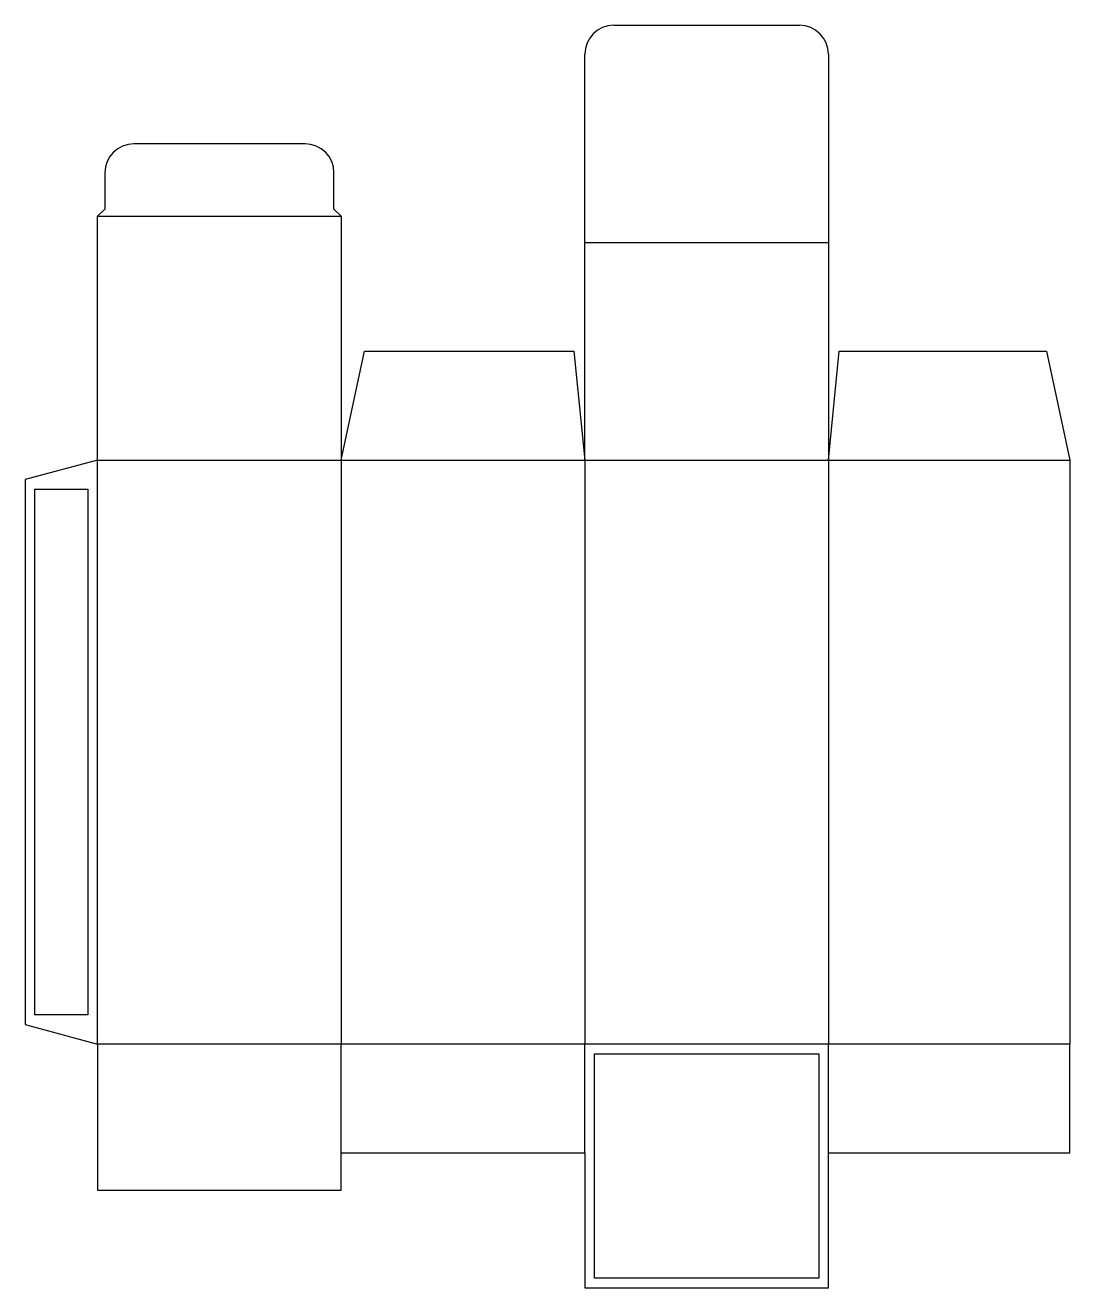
# Model space of a CAD drawing. Header units: millimetres. Extents: x 0 to 216, y 0 to 261.
import ezdxf

# ---------------------------------------------------------------- set-up
doc = ezdxf.new("R2010")
doc.units = ezdxf.units.MM
for name, color, linetype in [('CREASE', 5, 'CONTINUOUS'), ('CUT', 1, 'CONTINUOUS'), ('GLUE', 2, 'CONTINUOUS')]:
    doc.layers.add(name, color=color, linetype=linetype)

msp = doc.modelspace()

# ---------------------------------------------------------------- linework, layer by layer
at = {"layer": 'CREASE'}
for p, q in [((15, 221.8), (65.45, 221.8)), ((115.9, 216.35), (166.35, 216.35)), ((15, 50.45), (15, 171.35)), ((15, 171.35), (65.45, 171.35)), ((65.45, 171.35), (65.45, 50.45)), ((65.45, 171.35), (115.9, 171.35)), ((115.9, 171.35), (115.9, 50.45)), ((115.9, 171.35), (166.35, 171.35)), ((166.35, 171.35), (166.35, 50.45)), ((166.35, 171.35), (216.35, 171.35)), ((65.45, 50.45), (15, 50.45)), ((115.9, 50.45), (65.45, 50.45)), ((166.35, 50.45), (115.9, 50.45)), ((216.35, 50.45), (166.35, 50.45))]:
    msp.add_line(p, q, dxfattribs=at)
at = {"layer": 'CUT'}
for p, q in [((121.9, 261.35), (160.35, 261.35)), ((115.9, 216.35), (115.9, 255.35)), ((166.35, 255.35), (166.35, 216.35)), ((57.95, 236.8), (22.5, 236.8)), ((16.5, 230.8), (16.5, 223.3)), ((63.95, 223.3), (63.95, 230.8)), ((16.5, 223.3), (15, 221.8)), ((65.45, 221.8), (63.95, 223.3)), ((15, 171.35), (15, 221.8)), ((65.45, 221.8), (65.45, 171.35)), ((115.9, 171.35), (115.9, 216.35)), ((166.35, 216.35), (166.35, 171.35)), ((65.45, 171.35), (70.275, 193.85)), ((70.275, 193.85), (113.65, 193.85)), ((113.65, 193.85), (115.9, 171.35)), ((166.35, 171.35), (168.6, 193.85)), ((168.6, 193.85), (211.525, 193.85)), ((211.525, 193.85), (216.35, 171.35)), ((15, 171.35), (0, 167.331)), ((216.35, 171.35), (216.35, 50.45)), ((0, 167.331), (0, 54.469)), ((0, 54.469), (15, 50.45)), ((15, 50.45), (15, 20.18)), ((65.45, 27.95), (65.45, 50.45)), ((115.9, 27.95), (115.9, 50.45)), ((166.35, 27.95), (166.35, 50.45)), ((216.35, 27.95), (216.35, 50.45)), ((65.45, 20.18), (65.45, 27.95)), ((65.45, 27.95), (115.9, 27.95)), ((115.9, 27.95), (115.9, 0)), ((166.35, 0), (166.35, 27.95)), ((166.35, 27.95), (216.35, 27.95)), ((15, 20.18), (65.45, 20.18)), ((115.9, 0), (166.35, 0))]:
    msp.add_line(p, q, dxfattribs=at)
for centre, start, end in [((121.9, 255.35), 90, 180), ((160.35, 255.35), 0, 90), ((22.5, 230.8), 90, 180), ((57.95, 230.8), 0, 90)]:
    msp.add_arc(centre, 6, start, end, dxfattribs=at)
at = {"layer": 'GLUE'}
for p, q in [((2, 165.331), (13, 165.331)), ((2, 56.469), (2, 165.331)), ((13, 165.331), (13, 56.469)), ((13, 56.469), (2, 56.469)), ((117.9, 48.45), (164.35, 48.45)), ((117.9, 2), (117.9, 48.45)), ((164.35, 48.45), (164.35, 2)), ((164.35, 2), (117.9, 2))]:
    msp.add_line(p, q, dxfattribs=at)

doc.saveas('drawing.dxf')
